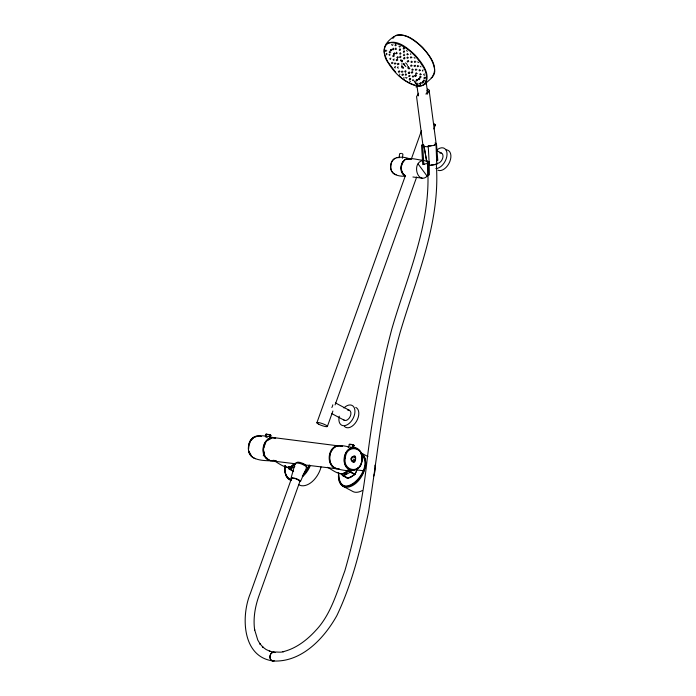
<?xml version="1.0" encoding="UTF-8"?>
<svg xmlns="http://www.w3.org/2000/svg" width="696" height="696" viewBox="0 0 696 696"><rect width="100%" height="100%" fill="white"/><g stroke="black" fill="none" stroke-linecap="round" stroke-linejoin="round"><path stroke-width="1.04" d="M429.04 161.533L428.927 175.166L428.614 161.524M357.848 467.799L355.047 474.289L349.905 477.656L347.06 478.074L342.519 475.464L341.692 474.559L341.901 473.75M427.944 174.618C429.38 228.523 406.421 278.435 391.796 329.147C379.729 374.979 371.342 421.637 366.105 468.73C361.876 503.338 354.473 537.408 344.833 570.894C337.16 591.574 330.948 614.429 315.958 630.254C307.04 640.059 295.983 648.62 282.88 651.76L283.663 651.543C279.453 653.596 271.431 649.359 270.065 655.702C269.622 657.694 270.353 660.269 272.475 660.948C301.037 662.897 323.91 638.789 336.768 615.76L336.847 615.621C352.515 582.804 360.911 547.213 368.575 511.838C378.006 451.539 383.696 390.534 400.374 331.592C416.6 277.043 440.646 222.355 436.288 164.117M428.353 161.446L428.075 174.957L427.579 160.959M270.274 435.766L270.944 435.383L266.298 434.078L265.576 436.688M352.994 445.84C357.065 445.51 347 442.891 349.923 445.048M248.646 448.868L248.776 446.04M270.831 435.244L269.848 438.611L268.134 438.55M354.055 445.353L353.342 447.493M288.805 466.72L289.988 467.138L291.389 466.616M348.583 478.117L343.833 476.09L343.128 474.916L342.519 475.464L343.928 475.638L349.775 472.445L349.844 471.27L355.047 474.289M285.316 465.781C284.403 470.748 285.386 477.787 291.076 479.274M338.691 473.315C339.143 505.218 376.988 468.46 360.998 454.123M285.116 465.946C284.168 471.07 285.169 478.37 291.067 479.892M338.569 472.436C337.499 507.523 379.538 467.99 360.719 453.053M270.57 435.07L269.857 437.201M353.785 445.179L352.724 448.294M270.144 434.878L269.43 437.01M353.368 444.988L352.298 448.093M354.734 474.237L354.429 474.933L355.317 473.88M399.06 157.809L399.643 153.685L401.261 153.355M402.384 158.288L402.914 154.234L402.097 153.546M270.657 435.757L269.63 434.687M353.873 445.875L352.846 444.796M348.331 477.691L347.826 478.178L352.863 475.786M293.486 471.244L290.467 469.139L294.834 466.494M351.115 458.716C351.089 455.784 355.491 455.523 355.351 458.638M355.325 459.36C355.36 462.292 350.949 462.553 351.089 459.438M248.994 445.135L250.63 440.873L253.544 437.845M263.74 447.859L265.594 442.691M288.449 467.251L288.231 468.06L289.058 468.965L293.608 471.583M426.256 82.58L427.422 91.637L425.943 94.117M299.341 481.449L300.611 481.188L306.84 467.06C303.839 464.58 298.984 462.396 295.226 463.162L291.076 477.987L291.85 478.735M427.544 89.053L429.049 89.923L429.197 90.776L427.135 94.264M265.942 434.304L269.013 434.495M349.157 444.413L352.237 444.605M418.531 95.082L418.296 95.857L417.121 86.826M265.306 436.505L266.072 434.139M316.88 422.811L405.437 175.488M411.293 159.14L421.532 130.526M327.416 426.352L332.905 411.023M335.098 404.889L416.695 176.984M433.895 128.951L435.365 124.862M348.183 447.598L348.879 445.649M415.416 81.989L417.278 85.025L416.582 86.913L415.869 86.826M309.746 465.224L305.457 472.784L302.273 476.177M309.207 465.058L307.623 468.486L303.186 474.368M263.384 453.818L264.175 452.191M422.811 160.48C410.466 163.221 418.6 187.172 428.588 174.635M306.562 466.094C305.126 463.745 297.923 460.97 296.357 462.666M428.223 145.925L433.425 145.525L436.018 144.629L436.792 164.239L429.301 165.396L428.223 145.925L429.815 145.812A4.855 0.731 -3.5 0 0 431.503 145.664M306.84 467.06L306.144 467.425M349.496 444.857L349.235 444.361M393.31 38.028L394.345 36.662M432.651 76.177C438.767 66.285 429.023 54.845 422.733 47.537C415.721 41.003 406.012 32.399 395.72 35.731M416.278 85.556C419.236 86.278 422.742 86.13 425.117 84.025C428.927 79.857 435.835 76.221 434.635 69.53C433.199 59.856 426.761 51.756 419.862 45.188C413.528 39.82 405.603 33.773 396.79 35.113C389.464 38.567 381.103 46.562 385.114 55.384M392.657 38.097L393.719 36.74M425.117 84.025C431.355 74.02 421.471 62.362 415.051 54.975C407.847 48.311 396.52 38.115 386.271 43.97M263.253 455.828L264.384 454.384M404.219 160.663C400.304 164.621 400.2 172.373 405.142 175.54M355.36 473.193L356.091 471.966M348.827 470.087L346.164 472.575M418.583 93.221L416.565 96.674L422.968 145.481M435.026 143.011L436.47 143.785L434.234 144.942M294.103 463.736C288.466 472.227 279.305 463.223 273.241 460.326L276.338 460.7M295.626 464.014L291.363 467.033M347.556 470.235C342.232 478.387 333.367 470.365 327.59 467.294M349.079 470.505L346.26 472.975L343.441 473.628M294.234 463.736L290.919 466.633L287.57 467.442M347.687 470.235C345.825 472.506 342.632 474.95 339.613 473.437M349.775 472.445L350.654 471.401L350.845 472.166L349.775 472.445L350.845 472.166M429.067 162.046L426.735 161.602L426.996 160.985M436.47 143.785L437.758 160.158L436.74 160.828M410.736 78.97L409.753 79.927L409.457 79.074M413.894 76.212L412.919 77.169L412.624 76.316M392.988 44.718L392.274 45.405L391.596 44.509M395.641 44.187L394.98 45.405L395.615 45.779L396.32 45.083M391.309 49.268L390.325 50.216L391.161 50.538M389.917 51.373L389.212 52.069L389.56 52.705L390.795 52.078M393.858 49.103L393.144 49.799L392.518 49.416L393.179 48.207L393.805 48.581M395.102 53.531L394.119 54.488L393.553 53.905L394.267 53.209M393.553 53.905L394.536 52.948M400.557 49.781L399.843 50.469L399.217 50.095L399.878 48.885L400.513 49.259M403.993 50.808L403.332 52.017L403.958 52.391L404.62 51.182M407.578 53.522L406.864 54.21L407.221 54.853L408.456 54.218M399.052 70.975L398.347 71.662L398.704 72.306L399.93 71.671L399.574 71.035M405.907 73.68L405.246 74.89L405.872 75.264L406.586 74.576M409.553 72.854L408.848 73.541L408.274 72.958L408.987 72.271M408.274 72.958L409.257 72.01L409.822 72.593L408.848 73.541M410.161 75.733L409.178 76.691L408.613 76.108L409.326 75.412M412.345 76.586L413.059 75.89M419.766 69.548L419.053 70.235L419.41 70.879L420.636 70.252M415.851 74.89L414.868 75.838L415.712 76.16M413.354 80.597L412.51 80.275L413.224 79.588M420.532 73.585L419.819 74.272L420.175 74.916L421.402 74.281M417.6 79.944L416.617 80.901L416.321 80.049M420.654 82.789L419.671 83.746L420.514 84.068M385.201 50.721L385.915 50.034M386.785 50.738L385.558 51.356M390.325 50.216L391.03 49.529M386.35 54.767L387.063 54.079M390.891 50.808L391.874 49.851M395.867 47.998L395.206 49.216L395.833 49.581L396.546 48.894M400.374 46.38L399.661 47.067L398.982 46.171M393.431 55.28L392.727 55.967L393.083 56.602L394.31 55.984L393.953 55.341M396.624 52.183L395.963 53.392L396.59 53.766L397.303 53.07M403.88 47.511L403.219 48.711L403.845 49.094L404.55 48.407M400.33 52.609L399.669 53.818L400.296 54.192L401.009 53.496M397.625 57.907L396.79 57.585L397.773 56.637M392.205 62.257L391.5 62.944L391.848 63.58L393.083 62.953M397.355 58.168L398.338 57.22M396.903 59.343L396.198 60.03L396.555 60.665L397.781 60.039L397.425 59.404M400.905 57.011L400.191 57.698L399.565 57.324L400.226 56.106L400.853 56.489M395.145 62.814L394.441 63.501L394.797 64.136L396.024 63.51M404.098 54.114L403.436 55.323L404.072 55.697L404.776 55.01M398.095 63.362L397.381 64.049L397.738 64.684L398.965 64.058L398.617 63.423M404.889 58.307L404.176 58.995L403.55 58.629L404.211 57.42L404.837 57.785M407.621 57.002L406.916 57.69L407.273 58.333L408.5 57.707M398.103 66.807L397.399 67.503L398.277 68.199M411.11 56.663L410.396 57.35L410.753 57.994L411.98 57.368M407.917 60.674L407.204 61.361L407.56 62.005L408.796 61.378L408.439 60.743M411.701 61.178L410.988 61.866L411.345 62.501L412.58 61.874M402.184 70.983L401.47 71.671L401.827 72.314L403.054 71.688M415.051 61.091L414.346 61.779L414.703 62.414L415.93 61.787M405.437 70.722L404.733 71.41L405.411 72.306L406.064 71.096M411.362 64.972L410.649 65.659L411.005 66.303L412.232 65.676M402.584 74.115L401.879 74.803L402.236 75.446L403.462 74.82L403.106 74.185M415.529 65.885L414.825 66.572L413.946 65.868L415.173 65.241M412.545 68.991L411.841 69.678L412.197 70.322L413.424 69.696M417.957 65.38L417.252 66.076L417.6 66.712L418.835 66.085M412.119 72.828L411.284 72.506L412.258 71.558M407.047 77.534L406.342 78.222L405.664 77.326M411.849 73.089L412.832 72.14M416.051 68.991L415.347 69.678L415.703 70.322L416.93 69.696M409.187 79.344L410.161 78.387M416.373 72.715L415.66 73.402L416.017 74.037L417.252 73.411M409.753 79.927L410.457 79.24M414.868 75.838L415.573 75.151M415.434 76.429L416.417 75.472M409.709 82.111L410.423 81.423M423.159 69.835L422.446 70.522L422.803 71.157M416.051 80.318L417.035 79.361M416.617 80.901L417.33 80.214M418.453 79.179L419.436 78.222L418.453 79.179L419.296 79.501M421.124 76.969L420.41 77.656L419.531 76.951L420.767 76.325M424.325 73.915L423.62 74.603L424.499 75.307M419.027 79.762L420.001 78.813M424.603 77.265L423.89 77.952L424.247 78.587L425.482 77.969L425.125 77.326M419.671 83.746L420.384 83.059M423.96 79.936L423.255 80.623L423.612 81.267L424.838 80.64M420.245 84.329L421.219 83.381M422.046 82.519L423.029 81.562L423.594 82.154L422.611 83.102L422.046 82.519L422.75 81.832M289.666 468.417L289.058 468.965L290.467 469.139L289.666 468.417L289.719 469.2M354.229 461.396C359.771 452.339 345.451 459.238 354.229 461.396L353.577 459.082M267.203 440.655L271.336 438.419M395.102 158.192C389.116 161.55 388.907 172.878 396.12 174.783M427.257 163.56A4.855 0.731 -3.5 0 0 424.229 164.291L422.75 164.595L421.567 145.299L422.872 144.69M335.481 446.745C328.234 451.095 327.398 463.44 334.724 468.121C346.599 471.61 362.372 474.228 362.042 457.402C361.755 453.096 359.293 448.259 354.69 447.45C347.852 447.841 339.326 442.656 333.462 448.12C327.738 453.679 328.112 466.32 336.82 468.582M431.207 77.787L432.564 76.795M421.567 145.299L423.046 144.994A4.855 0.731 -3.5 0 1 423.664 144.707M436.096 163.978L435.722 164.239A4.855 0.731 -3.5 0 1 435.096 164.517M349.905 477.656L351.811 476.395M405.82 66.616L403.21 63.571M415.895 85.651L417.278 85.025M271.84 437.662C261.618 440.107 260.269 458.055 270.866 460.796L295.582 463.797M256.519 436.053C246.523 438.454 245.201 455.984 255.571 458.707M336.246 446.467L337.769 445.927M405.794 159.497L409.248 158.853M254.197 437.349L256.363 436.601M273.354 661.035L274.259 660.817M273.632 661C242.112 657.459 240.903 616.291 250.325 593.514L291.624 478.178L295.661 478.665L300.611 481.188C298.932 479.17 291.937 476.969 291.624 478.178L291.833 478.474M418.896 85.312L417.322 85.121M429.589 145.812L431.285 145.594M293.007 467.434L291.328 467.599L291.337 468.434M346.46 473.924L344.781 474.098L344.79 474.933M343.58 473.202L344.807 473.106M290.38 469.591L289.719 469.513M343.833 476.09L343.171 476.012M347.722 478.161L347.06 478.074M396.833 157.583L398.564 157.557M257.276 436.044L258.79 436.027M273.754 437.845C263.271 437.323 259.695 453.775 267.708 459.299M270.544 460.526L272.815 460.5M427.535 146.812L423.638 146.334M410.718 159.158C401.566 155.73 397.164 171.529 404.794 175.705M275.111 438.071C265.681 435.635 250.099 432.007 248.69 446.023C246.149 460.787 262.905 460.743 273.171 460.796M341.962 446.336L274.146 437.662C261.809 436.148 258.555 457.907 270.326 460.726M339.718 445.631C326.32 444.683 325.18 470.139 339.283 468.826M354.69 447.45C342.693 446.719 339.865 467.799 351.402 470.583M274.859 652.457C269.891 650.577 267.882 659.912 272.745 661M422.55 160.237C415.956 159.802 404.741 154.982 401.801 164.134C400.487 168.162 401.192 173.391 405.072 175.74M417.356 85.912C428.91 87.635 427.883 72.749 422.898 66.477C416.269 55.593 406.203 45.449 393.327 42.778C381.773 41.047 382.8 55.941 387.785 62.214C393.988 72.523 403.245 81.78 414.964 85.417M353.029 445.631L353.516 445.675M273.397 652.143L275.103 652.596M407.386 51.26L406.507 50.556M386.184 53.383L386.706 53.444M390.151 54.123L388.925 54.749L389.803 55.445M414.999 58.255L414.12 57.551M390.917 58.159L389.69 58.777L390.569 59.482M394.275 59.056L393.04 59.682L393.919 60.387M418.54 62.623L417.661 61.918M395.632 66.616L394.397 67.242L395.276 67.947M399.374 74.194L399.895 74.263M414.233 81.145L414.947 81.232M409.022 158.61C402.41 156.252 391.604 155.861 390.865 165.126C389.16 174.087 398.155 176.819 405.481 176.131M412.919 177.001L422.115 178.124M357.031 469.965L363.06 470.696M302.925 464.258L304.961 464.51M304.187 464.841L336.429 468.765M266.011 437.192L267.247 437.419M274.007 652.178L269.413 651.143L270.274 651.421L266.09 649.507L262.383 646.749L263.097 647.306L259.913 643.722L260.4 644.444L257.79 640.085L254.536 629.428L254.684 630.132C253.022 618.744 255.014 607.138 258.764 596.35L300.063 481.006L299.567 481.275L300.046 481.493M424.595 160.489L427.822 162.177M409.265 158.627L410.997 159.14M352.185 444.788L352.811 444.979M268.969 434.669L269.596 434.87M340.257 445.701L342.502 446.397M274.146 437.662L275.642 438.132M259.182 435.844L261.426 436.549M414.59 85.103L410.127 83.363M268.351 459.786L269.813 460.273M436.549 163.412L437.201 163.925M291.65 477.691L292.12 477.908M437.219 159.654L437.758 160.158M436.966 150.745L441.716 153.268M335.394 402.88L349.627 410.457M331.87 413.659L344.207 420.227M367.897 456.559L361.233 453.009A19.357 11.928 -62 0 1 365.052 458.22A19.357 11.928 -62 0 1 364.173 471.07A19.357 11.928 -62 0 1 356.169 483.05A19.357 11.928 -62 0 1 345.764 487.183A19.357 11.928 -62 0 1 339.065 480.971A19.357 11.928 -62 0 1 338.465 475.359M350.601 472.41L354.49 474.481M342.884 486.182L352.402 491.254A19.357 11.928 -62 0 0 355.282 492.255A19.357 11.928 -62 0 0 362.155 490.602M407.377 81.867L409.213 82.867M405.246 80.492L406.664 81.415M403.088 67.329L403.532 67.642M402.427 78.457L404.541 80.031M266.551 457.855L267.751 458.786M398.973 75.577L401.723 77.935M338.125 472.497L339.274 473.524M284.673 466.007L285.821 467.025M405.594 62.875L406.803 64.128M285.055 465.928L286.152 466.938M417.556 83.216L418.122 83.798M426.9 90.576L427.422 91.637M395.737 72.358L388.316 62.544M401.705 60.23L402.079 60.665M402.279 66.503L402.653 66.947M403.445 63.449L404.628 65.032L403.741 63.44M251.578 456.037L249.09 451.626M418.122 163.969L427.257 176.332M414.703 81.902L416.565 84.938M420.549 66.277L420.906 66.92M410.431 53.783L410.788 54.427M403.819 77.491L404.176 78.126M386.959 59.969L387.881 61.831M408.039 66.364L408.239 66.807M407.247 64.806L407.551 65.476M401.783 65.598L401.975 66.042M385.375 56.263L386.498 59.047M401.818 63.71L401.966 64.319M346.26 472.975L346.373 473.498M423.864 145.447L426.735 161.602M423.995 146.117L426.674 161.315M263.61 450.686L264.054 453.444M429.197 90.776L436.183 144.072M422.663 145.246L423.847 164.543M343.128 474.916L343.171 475.699M446.023 149.84A11.171 6.882 -62 0 1 449.807 161.629A11.171 6.882 -62 0 1 437.949 170.233M436.644 150.171A11.171 6.882 -62 0 1 447.023 154.651A11.171 6.882 -62 0 1 435.87 168.536M439.872 153.042A5.585 3.445 -62 0 1 442.778 157.905A5.585 3.445 -62 0 1 437.149 163.325M355.743 407.395A11.171 6.882 -62 0 1 356.43 421.428A11.171 6.882 -62 0 1 344.389 426.37M343.902 407.96A11.171 6.882 -62 0 1 354.856 409.935A11.171 6.882 -62 0 1 346.269 425.212A11.171 6.882 -62 0 1 339.274 416.191M347.782 410.231A5.585 3.445 -62 0 1 350.21 416.443A5.585 3.445 -62 0 1 343.528 419.601M332.81 404.82A5.585 3.445 -62 0 1 331.853 407.499M433.66 123.523A5.585 1.018 19.7 0 1 434.774 125.202M434.461 164.682A4.855 0.731 -3.5 0 1 430.998 165.109M374.987 465.163A19.357 11.928 -62 0 1 373.691 476.134M285.064 471.601A19.357 11.928 -62 0 0 285.612 474.472A19.357 11.928 -62 0 0 291.293 480.484M298.949 484.755A19.357 11.928 -62 0 0 301.82 485.756A19.357 11.928 -62 0 0 312.226 481.623A19.357 11.928 -62 0 0 320.238 469.643A19.357 11.928 -62 0 0 321.047 466.903M310.373 465.476A19.357 11.928 -62 0 1 302.716 476.551M344.729 457.707C341.666 471.897 360.911 475.116 362.068 460.413C365.13 446.223 345.886 443.004 344.729 457.707M345.346 457.777C342.397 471.244 360.719 474.368 361.807 460.387C364.765 446.919 346.434 443.796 345.346 457.777M403.436 67.903C400.67 69.261 401.366 63.553 403.436 67.903M351.262 458.707C355.291 471.088 358.631 448.154 351.262 458.707M409.692 68.66C406.908 70.009 407.639 64.31 409.692 68.66M400.678 60.108C401.914 64.337 404.167 59.76 400.678 60.108M318.585 424.151A5.585 1.018 19.7 0 0 327.294 426.587A5.585 1.018 19.7 0 0 320.56 423.011A5.585 1.018 19.7 0 0 318.585 424.151"/></g></svg>
